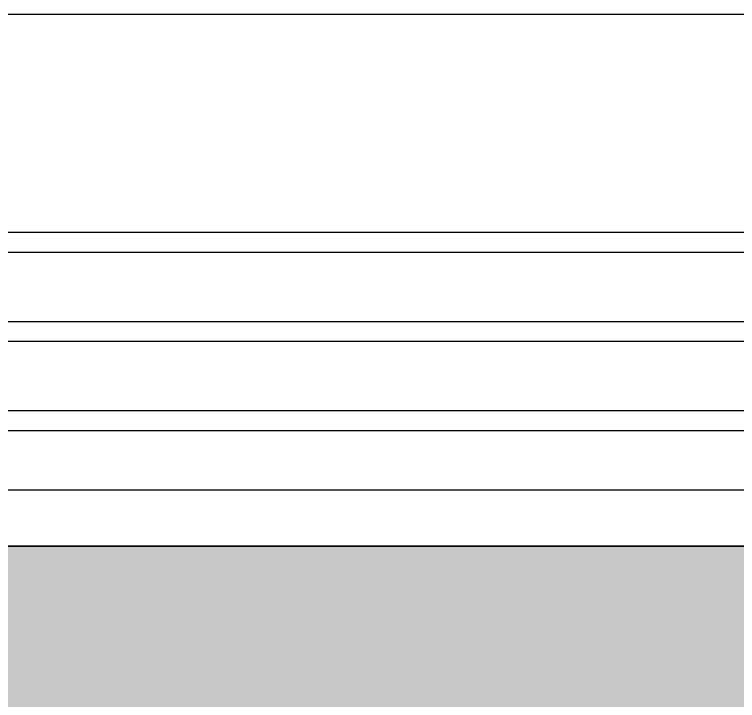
# Model space of a CAD drawing. Header units: centimetres. Extents: x 0.3 to 84.3, y 0.3 to 59.7.
# Drawn here: x 52.1424 to 52.4341, y 11.6617 to 11.9386 of the extents above; entities that cross this region are included whole.
import ezdxf

# ---------------------------------------------------------------- set-up
doc = ezdxf.new("R2010")
doc.units = ezdxf.units.CM
for name, pattern in [('AUSGEZOGEN', [0]), ('PHANTOM', [63.5, 31.75, -6.35, 6.35, -6.35, 6.35, -6.35]), ('VERDECKT', [9.525, 6.35, -3.175])]:
    doc.linetypes.add(name, pattern=pattern)
for name, color, linetype, lineweight in [('Bodenplatte', 7, 'AUSGEZOGEN', 35), ('Decke', 7, 'AUSGEZOGEN', 35), ('Fenster', 7, 'AUSGEZOGEN', 35)]:
    doc.layers.add(name, color=color, linetype=linetype, lineweight=lineweight)

msp = doc.modelspace()

# ---------------------------------------------------------------- hatches: boundary and pattern name
at = {"layer": 'Bodenplatte', "linetype": 'AUSGEZOGEN', "lineweight": 25, "true_color": 0xe0ffe0}
msp.add_hatch(color=254, dxfattribs=at).paths.add_polyline_path([(31.66, 16.114), (31.66, 15.954), (47.44, 15.954), (47.44, 11.564), (62.72, 11.564), (62.72, 11.724), (47.6, 11.724), (47.6, 16.114)])

# ---------------------------------------------------------------- linework, layer by layer
at = {"layer": 'Bodenplatte', "color": 92, "linetype": 'VERDECKT', "lineweight": 35, "true_color": 0x00c600}
msp.add_line((47.6, 11.724), (62.72, 11.724), dxfattribs=at)
at = {"layer": 'Decke', "color": 96, "linetype": 'PHANTOM', "lineweight": 35, "true_color": 0x006e00}
msp.add_line((47.6, 11.724), (62.72, 11.724), dxfattribs=at)
at = {"layer": 'Fenster', "color": 7, "linetype": 'AUSGEZOGEN', "lineweight": 25}
for p, q in [((52.529, 11.9386), (49.724, 11.9386)), ((52.55697, 11.85059), (49.69603, 11.85059)), ((52.55697, 11.84259), (49.69603, 11.84259)), ((52.55697, 11.81459), (49.69603, 11.81459)), ((52.55697, 11.80659), (49.69603, 11.80659)), ((52.55697, 11.77859), (49.69603, 11.77859)), ((52.55697, 11.77059), (49.69603, 11.77059)), ((52.53337, 11.7466), (49.71962, 11.7466)), ((49.6796, 11.724), (52.5734, 11.724))]:
    msp.add_line(p, q, dxfattribs=at)

doc.saveas('drawing.dxf')
